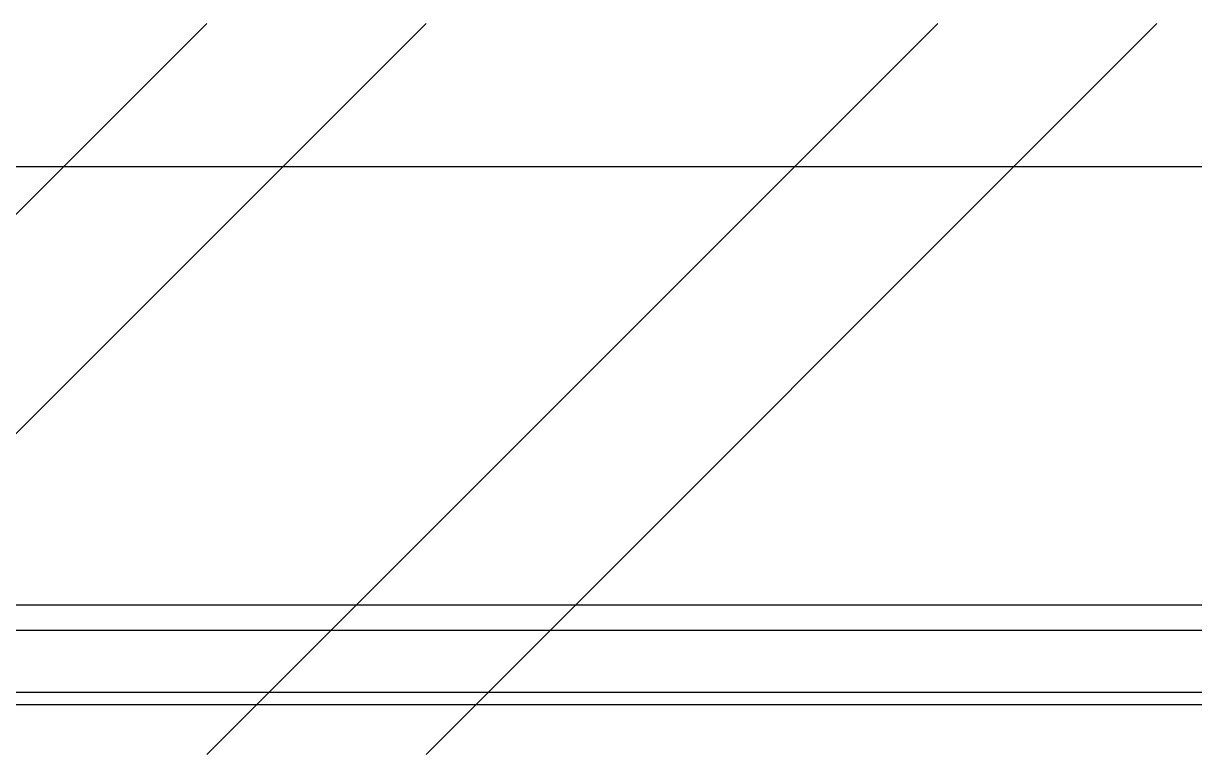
# Model space of a CAD drawing. Header units: inches. Extents: x -106706990 to 300603, y -86718466 to 1728185.
# Drawn here: x 36789.4 to 37189.9, y 24353.4 to 24603.4 of the extents above; entities that cross this region are included whole.
import ezdxf

# ---------------------------------------------------------------- set-up
doc = ezdxf.new("R2010")
doc.units = ezdxf.units.IN
doc.header["$MEASUREMENT"] = 0
for name, color, linetype in [('A-WALL', 1, 'Continuous'), ('A-WLH', 7, 'Continuous'), ('Edges', 7, 'Continuous')]:
    doc.layers.add(name, color=color, linetype=linetype)

# ---------------------------------------------------------------- blocks, each defined once
blk = doc.blocks.new('A$C52B244CD')
at = {"layer": 'A-WLH', "color": 8}
for p, q in [((0, 0), (250, 250)), ((75, 0), (325, 250)), ((250, 0), (500, 250)), ((325, 0), (575, 250))]:
    blk.add_line(p, q, dxfattribs=at)
blk = doc.blocks.new('air con')
at = {"layer": 'Edges'}
for p, q in [((71.402, 41.898), (152.402, 41.898)), ((71.402, 41.095), (152.402, 41.095)), ((71.402, 39.122), (152.402, 39.122)), ((152.402, 38.724), (71.402, 38.724))]:
    blk.add_line(p, q, dxfattribs=at)

msp = doc.modelspace()

# ---------------------------------------------------------------- linework, layer by layer
at = {"layer": 'A-WALL', "color": 8, "linetype": 'Continuous', "ltscale": 900}
for p, q in [((36388.78, 24554.44), (38563.78, 24554.44)), ((38288.78, 24404.44), (36388.78, 24404.44))]:
    msp.add_line(p, q, dxfattribs=at)

# ---------------------------------------------------------------- block references
at = {"xscale": 10.74849191040555, "yscale": 10.74849191040555, "zscale": 10.74849191040555}
msp.add_blockref('air con', (35752.73, 23954.23), dxfattribs=at)
at = {"layer": 'A-WLH', "color": 8}
msp.add_blockref('A$C52B244CD', (36602.06, 24353.41), dxfattribs=at)

doc.saveas('drawing.dxf')
